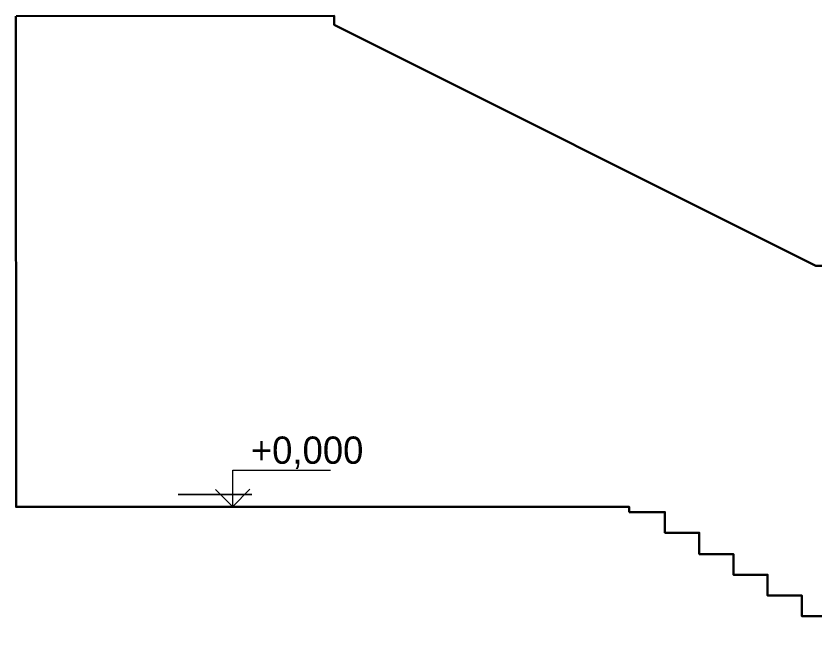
# Model space of a CAD drawing. Header units: millimetres. Extents: x -401725 to 250493, y 305116 to 802890.
# Drawn here: x -375107.911 to -375105.345, y 508949.369 to 508951.366 of the extents above; entities that cross this region are included whole.
import ezdxf

# ---------------------------------------------------------------- set-up
doc = ezdxf.new("R2010")
doc.units = ezdxf.units.MM
doc.layers.add('PDF _Геометрия', color=7, linetype='Continuous', true_color=0x1d1d1d)
doc.layers.add('PDF _Текст', color=7, linetype='Continuous')

msp = doc.modelspace()

# ---------------------------------------------------------------- linework, layer by layer
at = {"color": 7, "lineweight": 30}
for points in [[(-375106.8674056709, 508949.7873054563), (-375107.9107002032, 508949.7873036587), (-375107.9110741458, 508951.3656982403)], [(-375107.9106837147, 508951.3656983328), (-375106.887334013, 508951.365940778), (-375106.887334013, 508951.3373816028), (-375105.3393176023, 508950.562489444), (-375104.7221485085, 508950.5623468246)], [(-375106.8674056709, 508949.7873054563), (-375105.9389460193, 508949.7873054563), (-375105.9389460193, 508949.7706574231)], [(-375105.2739052614, 508949.3691241783), (-375105.2739052614, 508949.4358553558), (-375105.3839296076, 508949.4358541999), (-375105.3839296076, 508949.5025345685), (-375105.4939556493, 508949.5025345685), (-375105.4939919278, 508949.5691612232), (-375105.6039783001, 508949.5691618766), (-375105.6039783001, 508949.6357929643), (-375105.7140043418, 508949.6359184254), (-375105.7140043418, 508949.7041947248), (-375105.8240303834, 508949.7041947248), (-375105.8240303834, 508949.7708349429), (-375105.9389460193, 508949.7706654008)]]:
    msp.add_lwpolyline(points, dxfattribs=at)
at = {"layer": 'PDF _Геометрия', "color": 7, "lineweight": 9}
for points in [[(-375107.2141552289, 508949.9057670141), (-375106.8991677976, 508949.9057670141)], [(-375107.2140263769, 508949.7873045575), (-375107.2140263769, 508949.9056920959)], [(-375107.1523571332, 508949.8273605742), (-375107.389052937, 508949.8273605742)]]:
    msp.add_lwpolyline(points, dxfattribs=at)
at = {"layer": 'PDF _Геометрия', "color": 7, "lineweight": 18}
for points in [[(-375107.2140263769, 508949.7873045575), (-375107.2690120591, 508949.843973473)], [(-375107.2142332183, 508949.7874334095), (-375107.1591478453, 508949.8442050675)]]:
    msp.add_lwpolyline(points, dxfattribs=at)
at = {"layer": 'PDF _Геометрия', "color": 171, "lineweight": 9, "true_color": 0x8080ff}
msp.add_lwpolyline([(-375107.3890480783, 508949.8273605742), (-375107.1523522745, 508949.8273605742)], dxfattribs=at)

# ---------------------------------------------------------------- texts
at = {"layer": 'PDF _Текст', "insert": (-375107.1557784928, 508949.9618566273), "char_height": 0.08767804875969887, "attachment_point": 4, "style": ''}
msp.add_mtext('+0,000', dxfattribs=at)

doc.saveas('drawing.dxf')
